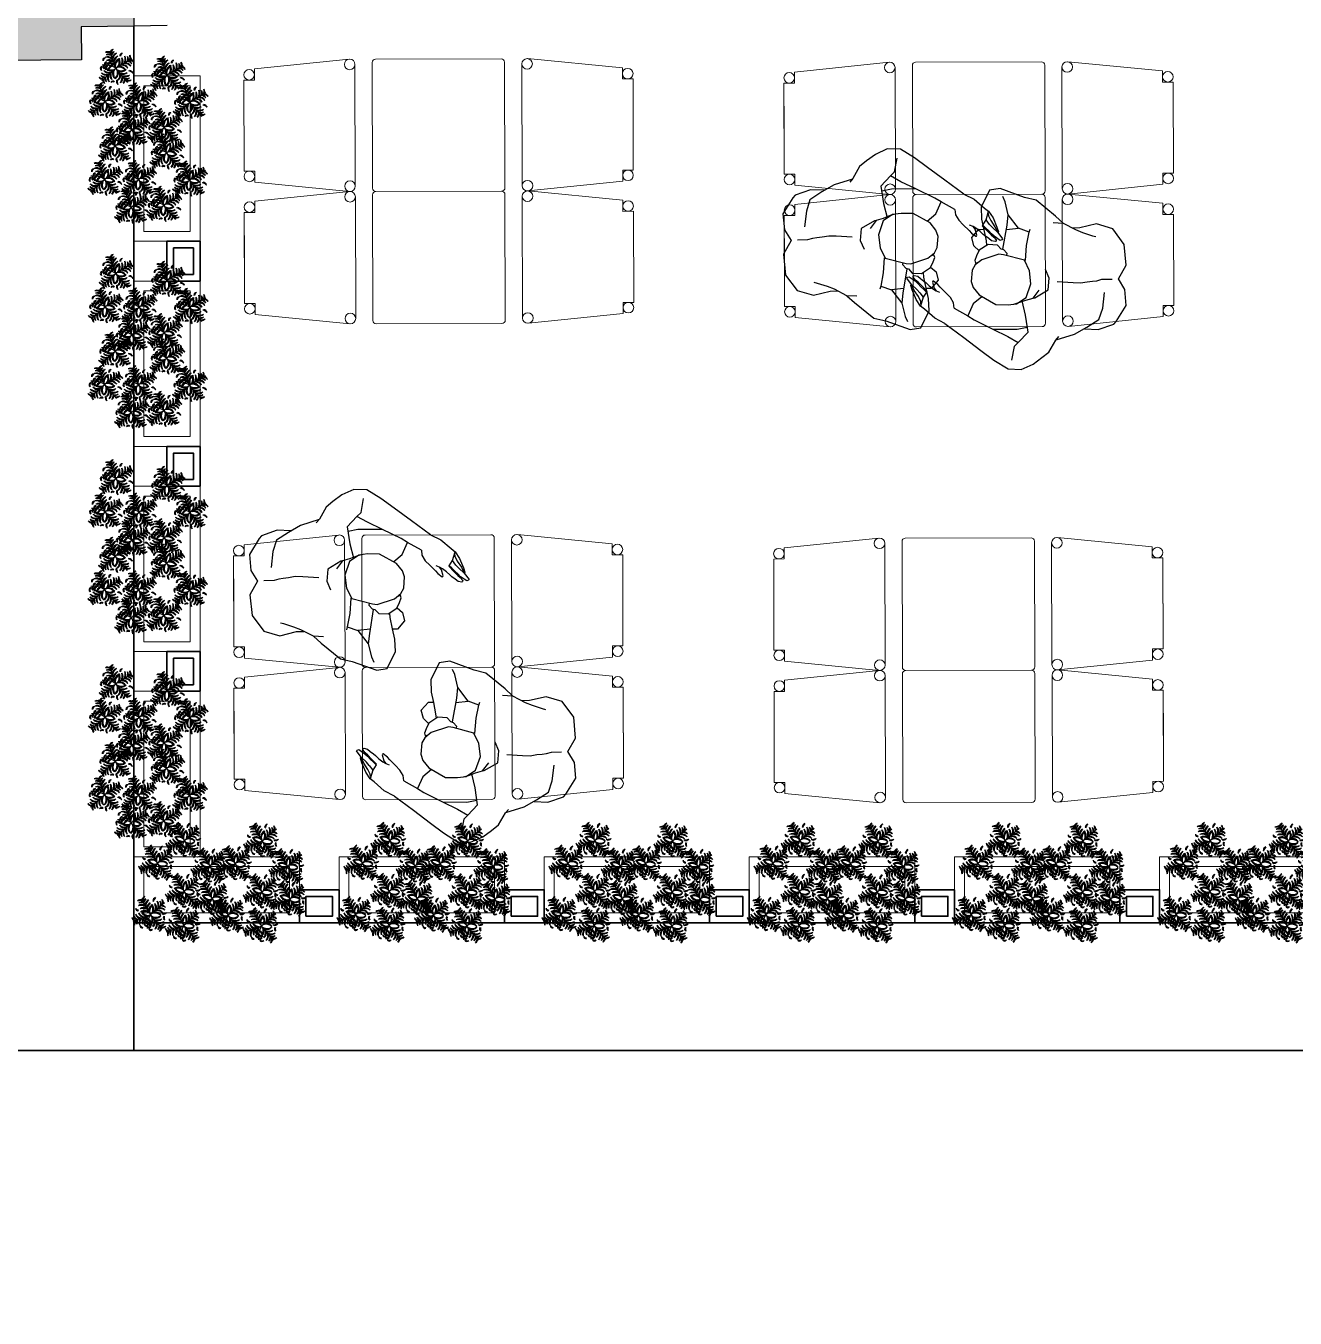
# Model space of a CAD drawing. Header units: centimetres. Extents: x -170347 to -168367, y -82915 to -78980.
# Drawn here: x -169873 to -169489.4, y -80510.4 to -80119.8 of the extents above; entities that cross this region are included whole.
import ezdxf

# ---------------------------------------------------------------- set-up
doc = ezdxf.new("R2010")
doc.units = ezdxf.units.CM
doc.header["$LTSCALE"] = 50
doc.layers.get('0').update_dxf_attribs({"color": 161, "lineweight": 35})
for name, color, linetype, lineweight in [('ARK_AHŞAP', 45, 'Continuous', 15), ('ARK_METAL', 252, 'Continuous', 15), ('gp_notlar', 6, 'Continuous', 35), ('HATCH DOSEME', 8, 'Continuous', 20)]:
    doc.layers.add(name, color=color, linetype=linetype, lineweight=lineweight)
for name, color, linetype in [('GF$0$WALL_SECTION', 1, 'Continuous'), ('tertip - peyzaj', 96, 'Continuous'), ('wall', 255, 'Continuous')]:
    doc.layers.add(name, color=color, linetype=linetype)

# ---------------------------------------------------------------- blocks, each defined once
blk = doc.blocks.new('ghg')
at = {"layer": 'HATCH DOSEME'}
h = blk.add_hatch(dxfattribs=at)
h.set_pattern_fill('ANSI33', color=252, scale=2, style=0)
h.set_pattern_definition([(45, (13808.468, 1662.455), (-8.9802561, 8.9802561), []), (45, (13817.448, 1662.455), (-8.9802561, 8.9802561), [6.35, -3.175])])
h.paths.add_polyline_path([(-173688.59, -79435.97), (-173703.41, -79435.97), (-173703.41, -79450.97), (-173688.59, -79450.97)], flags=17)
edge = h.paths.add_edge_path()
edge.add_line((-173598.21, -79363), (-173447.7, -79362.76))
edge.add_line((-173447.7, -79362.76), (-173447.59, -79429.17))
edge.add_line((-173447.59, -79429.17), (-173608.59, -79429.17))
edge.add_line((-173608.59, -79429.17), (-173608.59, -79654.17))
edge.add_line((-173608.59, -79654.17), (-173688.59, -79654.17))
edge.add_line((-173688.59, -79654.17), (-173688.59, -79435.97))
edge.add_line((-173688.59, -79435.97), (-174228.41, -79435.97))
edge.add_line((-174228.41, -79435.97), (-174228.41, -80119.95))
edge.add_line((-174228.41, -80119.95), (-174244.35, -80120.13))
edge.add_line((-174244.35, -80120.13), (-174244.27, -80130.1))
edge.add_line((-174244.27, -80130.1), (-174281.27, -80130.39))
edge.add_line((-174281.27, -80130.39), (-174281.35, -80120.4))
edge.add_line((-174281.35, -80120.4), (-174299.85, -80120.53))
edge.add_line((-174299.85, -80120.53), (-174299.81, -80125.05))
edge.add_line((-174299.81, -80125.05), (-174302.84, -80125.07))
edge.add_line((-174302.84, -80125.07), (-174302.85, -80123.91))
edge.add_arc((-174302.98, -80123.88), 0.137, 346.9212, 501.7139)
edge.add_arc((-174305.75, -80121.69), 3.4, 204.2671, 321.7139, ccw=False)
edge.add_line((-174308.85, -80123.08), (-174310.35, -80123.09))
edge.add_arc((-174311.83, -80124.15), 1.83, 35.6871, 123.1606)
edge.add_line((-174312.83, -80122.62), (-174312.85, -80120.62))
edge.add_line((-174312.85, -80120.62), (-174317.85, -80120.49))
edge.add_line((-174317.85, -80120.49), (-174317.51, -80107.5))
edge.add_line((-174317.51, -80107.5), (-174312.51, -80107.63))
edge.add_line((-174312.51, -80107.63), (-174312.52, -80101.69))
edge.add_line((-174312.52, -80101.69), (-174304.4, -80101.67))
edge.add_line((-174304.4, -80101.67), (-174304.54, -80046.58))
edge.add_line((-174304.54, -80046.58), (-174295.54, -80046.56))
edge.add_line((-174295.54, -80046.56), (-174295.82, -79934.45))
edge.add_line((-174295.82, -79934.45), (-174270.82, -79934.39))
edge.add_line((-174270.82, -79934.39), (-174271.18, -79789.79))
edge.add_line((-174271.18, -79789.79), (-174296.18, -79789.85))
edge.add_line((-174296.18, -79789.85), (-174297.33, -79362.97))
edge.add_line((-174297.33, -79362.97), (-174003.49, -79361.79))
edge.add_line((-174003.49, -79361.79), (-173902.25, -79361.98))
edge.add_line((-173902.25, -79361.98), (-173598.21, -79363))
at = {"layer": 'GF$0$WALL_SECTION'}
for points in [[(-174228.41, -79435.97), (-174228.41, -80119.95), (-174244.35, -80120.13), (-174244.27, -80130.1), (-174281.27, -80130.39)], [(-174218.34, -80119.74), (-174228.41, -80119.95)]]:
    blk.add_lwpolyline(points, dxfattribs=at)
blk = doc.blocks.new('P_SHRUB_PLAN1')
at = {"color": 0}
for p in [(-0.001113, 0.449977), (-0.451367, 0.072169), (0.449141, 0.072169), (0.078279, -0.457477)]:
    blk.add_line(p, (-0.001113, -0.007223), dxfattribs=at)
for centre, radius, start, end in [((-0.133306, 0.189628), 0.146156, 25.248907, 95.393712), ((-0.210307, 0.098434), 0.245011, 31.371195, 75.036567), ((-0.08617, 0.345449), 0.105526, 36.289967, 99.624326), ((-0.171752, 0.221892), 0.237522, 44.076284, 73.379359), ((-0.08617, 0.283075), 0.105526, 36.289967, 99.624326), ((-0.171752, 0.159517), 0.237522, 44.076282, 73.379358), ((0.083944, 0.345449), 0.105526, 80.375674, 143.710034), ((0.169526, 0.221892), 0.237522, 106.620646, 135.923715), ((0.083944, 0.283075), 0.105526, 80.375674, 143.710034), ((0.169526, 0.159517), 0.237522, 106.620647, 135.923717), ((0.13108, 0.189628), 0.146156, 84.606282, 154.751105), ((0.208081, 0.098434), 0.245011, 104.963429, 148.628796), ((-0.363197, -0.029747), 0.105526, 116.289965, 179.624331), ((-0.256378, -0.135484), 0.237522, 124.076277, 153.379343), ((-0.333657, 0.137783), 0.105526, 160.375671, 223.710032), ((-0.197115, 0.20061), 0.237522, 186.620658, 215.923727), ((-0.30177, -0.040578), 0.105526, 116.289965, 179.624331), ((-0.194951, -0.146315), 0.237522, 124.076277, 153.379343), ((-0.27223, 0.126952), 0.105526, 160.375671, 223.710032), ((-0.135689, 0.189778), 0.237522, 186.620658, 215.923727), ((-0.217928, -0.103224), 0.146156, 105.248915, 175.393726), ((-0.141491, -0.194891), 0.245011, 111.371192, 155.03658), ((-0.172018, 0.157145), 0.146156, 164.606273, 234.751089), ((-0.068838, 0.21714), 0.245011, 184.963421, 228.628794), ((-0.136026, -0.117666), 0.146156, 105.248914, 175.393726), ((-0.059588, -0.209333), 0.245011, 111.371193, 155.036578), ((-0.193084, 0.281484), 0.052596, 139.742007, 258.747542), ((-0.090116, 0.142703), 0.146156, 164.606273, 234.751089), ((-0.121859, 0.323097), 0.11437, 184.618037, 228.21065), ((0.013064, 0.202698), 0.245011, 184.963421, 228.628793), ((-0.067742, -0.138818), 0.142476, 83.425939, 183.634578), ((-0.003596, -0.210194), 0.215548, 101.666457, 163.187794), ((-0.142279, 0.035543), 0.142476, 3.425938, 103.634574), ((-0.201432, -0.040023), 0.215548, 21.666462, 83.187793), ((-0.018716, 0.139225), 0.142476, 156.365422, 256.574061), ((0.065974, 0.184358), 0.215548, 176.812207, 238.33355), ((-0.133306, 0.106463), 0.146156, 25.248907, 95.393712), ((-0.210307, 0.015268), 0.245011, 31.371196, 75.036566), ((-0.089129, -0.024361), 0.051462, 114.225754, 255.127894), ((-0.048205, -0.012618), 0.071323, 150.439781, 228.669432), ((0.140053, 0.035543), 0.142476, 76.36542, 176.574065), ((0.13108, 0.106463), 0.146156, 84.606282, 154.751105), ((0.199206, -0.040023), 0.215548, 96.812207, 158.333538), ((0.208081, 0.015268), 0.245011, 104.96343, 148.628796), ((-0.0682, 0.184358), 0.215548, 301.666479, 3.187789), ((0.00137, -0.210194), 0.215548, 16.81221, 78.33354), ((0.065516, -0.138818), 0.142476, 356.365422, 96.57406), ((0.016489, 0.139225), 0.142476, 283.42594, 23.634579), ((-0.01529, 0.202698), 0.245011, 311.371195, 355.036565), ((0.057362, -0.209333), 0.245011, 24.963434, 68.628805), ((0.08789, 0.142703), 0.146156, 305.248914, 15.393715), ((0.1338, -0.117666), 0.146156, 4.606286, 74.751092), ((0.301709, 0.190722), 0.105526, 80.375678, 143.710037), ((0.387291, 0.067164), 0.237522, 106.620647, 135.923716), ((0.066612, 0.21714), 0.245011, 311.371194, 355.036565), ((0.139264, -0.194891), 0.245011, 24.963435, 68.628805), ((0.169792, 0.157145), 0.146156, 305.248912, 15.393715), ((0.215702, -0.103224), 0.146156, 4.606286, 74.751091), ((0.133462, 0.189778), 0.237522, 324.076301, 353.379371), ((0.192725, -0.146315), 0.237522, 26.620644, 55.923717), ((0.270004, 0.126952), 0.105526, 316.289968, 19.624329), ((0.299544, -0.040578), 0.105526, 0.375673, 63.710035), ((0.194889, 0.20061), 0.237522, 324.076301, 353.379371), ((0.331431, 0.137783), 0.105526, 316.289968, 19.624329), ((-0.313427, -0.136853), 0.052596, 139.742002, 258.747542), ((-0.242203, -0.09524), 0.11437, 184.618034, 228.210652), ((-0.204545, -0.154045), 0.052596, 139.742013, 258.747542), ((-0.13332, -0.112432), 0.11437, 184.618034, 228.210652), ((0.21135, -0.453117), 0.493926, 115.477216, 156.658502), ((-0.165763, -0.220475), 0.052127, 167.057738, 302.853249), ((-0.165763, -0.294973), 0.052127, 167.057722, 302.853249), ((-0.134783, -0.067401), 0.07947, 144.986544, 244.403375), ((-0.135765, -0.191093), 0.073192, 185.184482, 268.653962), ((-0.135765, -0.265591), 0.073192, 185.184493, 268.653962), ((0.026737, 0.008335), 0.228603, 187.575873, 215.894164), ((-0.105353, -0.171336), 0.070016, 138.874425, 278.976266), ((-0.044516, -0.137717), 0.114256, 173.753633, 244.097057), ((-0.204085, -0.009706), 0.215548, 286.81224, 348.333528), ((-0.132709, -0.073852), 0.142476, 266.36541, 6.574061), ((0.00897, -0.110067), 0.118428, 161.447682, 239.367231), ((-0.203223, -0.065698), 0.245011, 294.963439, 338.628814), ((-0.111556, -0.142136), 0.146156, 274.60628, 344.751092), ((0.289195, -0.029824), 0.386217, 185.400745, 208.139032), ((-0.188782, -0.1476), 0.245011, 294.96344, 338.628812), ((-0.097115, -0.224038), 0.146156, 274.60628, 344.751097), ((0.145335, -0.024825), 0.142476, 193.42593, 293.634586), ((0.190467, 0.059864), 0.215548, 211.666456, 273.187785), ((0.208808, 0.006954), 0.245011, 221.371199, 265.036558), ((0.148813, -0.096226), 0.146156, 215.248903, 285.393714), ((0.22325, -0.074948), 0.245011, 221.371198, 265.036558), ((0.163254, -0.178128), 0.146156, 215.248903, 285.393714), ((0.27683, -0.255539), 0.052596, 101.252458, 220.258004), ((0.348054, -0.297152), 0.11437, 131.789348, 175.381978), ((0.395831, 0.071846), 0.237522, 234.076263, 263.37936), ((0.333004, -0.064695), 0.105526, 226.28996, 289.624336), ((-0.140206, -0.20106), 0.237522, 296.620636, 325.923704), ((-0.034469, -0.30788), 0.105526, 270.375661, 333.710016), ((-0.129375, -0.262487), 0.237522, 296.620637, 325.923705), ((-0.023637, -0.369306), 0.105526, 270.375661, 333.710016), ((0.195888, -0.141798), 0.237522, 234.076264, 263.37936), ((0.133062, -0.27834), 0.105526, 226.289964, 289.624336), ((0.206719, -0.203225), 0.237522, 234.076265, 263.37936), ((0.143893, -0.339766), 0.105526, 226.289963, 289.624336)]:
    blk.add_arc(centre, radius, start, end, dxfattribs=at)
blk = doc.blocks.new('BİTKİ2')
at = {"xscale": 24.57000000000016, "yscale": 24.57000000000016, "zscale": 24.57000000000016}
for p in [(12.22, 22), (-8.9, 18.49), (17.49, 0.91), (-28.25, -6.13), (-3.62, -4.37), (8.7, -16.68), (-14.17, -21.95)]:
    blk.add_blockref('P_SHRUB_PLAN1', p, dxfattribs=at)
blk = doc.blocks.new('dada')
for p, q in [((219967.82, -31810.1), (219965.63, -31815.29)), ((219973.43, -31806.86), (219967.82, -31810.1)), ((219980.49, -31806.97), (219973.43, -31806.86)), ((219984.71, -31810.01), (219980.49, -31806.97)), ((219988.56, -31808.22), (219984.71, -31810.01)), ((219993.91, -31808.37), (219988.56, -31808.22)), ((219998.88, -31812.26), (219993.91, -31808.37)), ((219984.28, -31815.56), (219984.55, -31812.14)), ((219999.67, -31813.16), (219998.88, -31812.26)), ((220000.91, -31818.54), (219999.67, -31813.16)), ((219965.63, -31815.29), (219966.32, -31821.02)), ((219967.93, -31820.3), (219969.4, -31817.13)), ((219969.4, -31817.13), (219969.8, -31816.05)), ((219984.57, -31817.26), (219984.28, -31815.56)), ((219984.6, -31818.7), (219984.57, -31817.26)), ((219984.6, -31820.52), (219984.6, -31818.7)), ((219993.96, -31816.3), (219988.77, -31815.1)), ((219997.59, -31817.95), (219993.96, -31816.3)), ((219999.73, -31822.23), (219997.59, -31817.95)), ((220000.18, -31823.15), (220000.91, -31818.54)), ((219964.1, -31826.49), (219966.74, -31822.57)), ((219966.32, -31821.02), (219966.1, -31823.52)), ((219966.74, -31822.57), (219967.93, -31820.3)), ((219984.36, -31825.28), (219984.72, -31822.78)), ((219984.72, -31822.78), (219984.6, -31820.52)), ((220001.59, -31826.62), (219999.73, -31822.23)), ((219964.1, -31826.49), (219961.55, -31828.75)), ((219963.56, -31829.8), (219964.1, -31826.49)), ((219983.43, -31830.57), (219984.36, -31825.28)), ((220002.81, -31832.98), (220001.59, -31826.62)), ((219961.55, -31828.75), (219955.53, -31834.58)), ((220002.93, -31833.11), (220001.86, -31831.93)), ((219955.53, -31834.58), (219954.16, -31838.39)), ((219981.99, -31833.12), (219978.94, -31834.02)), ((219985.92, -31833.89), (219981.99, -31833.12)), ((219988.02, -31838.63), (219985.92, -31833.89)), ((220006.66, -31835.82), (220002.93, -31833.11)), ((220008.27, -31838.35), (220006.66, -31835.82)), ((219954.16, -31838.39), (219950.29, -31846.24)), ((219965.95, -31838.14), (219964.26, -31841.56)), ((219965.95, -31838.14), (219964.98, -31837.71)), ((219970.28, -31839.47), (219965.95, -31838.14)), ((219975.28, -31840.42), (219970.28, -31839.47)), ((219978.82, -31839.44), (219975.15, -31840.74)), ((219983.21, -31839.4), (219978.82, -31839.44)), ((219987.64, -31841.51), (219983.21, -31839.4)), ((219988.07, -31839.19), (219985.66, -31836.85)), ((219988.07, -31839.19), (219988.02, -31838.63)), ((219988.47, -31841.63), (219988.07, -31839.19)), ((220010.11, -31841.56), (220008.27, -31838.35)), ((219959.4, -31844.48), (219954.91, -31845.07)), ((219964.26, -31841.56), (219959.4, -31844.48)), ((219962.84, -31845.25), (219959.4, -31844.48)), ((219964.25, -31845.64), (219964.26, -31841.56)), ((219975.15, -31840.74), (219972.56, -31847.46)), ((219989.39, -31844.89), (219987.64, -31841.51)), ((219989.1, -31844.08), (219988.47, -31841.63)), ((219993.46, -31842.32), (219988.64, -31842.96)), ((219989.4, -31845.86), (219989.1, -31844.08)), ((219989.4, -31847.79), (219989.39, -31844.89)), ((219999.27, -31842.1), (219993.46, -31842.32)), ((219997.93, -31845.57), (219997.61, -31842.23)), ((219999.27, -31842.1), (220002.34, -31845.71)), ((220011.49, -31845.77), (220010.11, -31841.56)), ((219950.29, -31846.24), (219950.45, -31849.81)), ((219954.91, -31845.07), (219953.11, -31845.59)), ((219970.62, -31847.5), (219962.84, -31845.25)), ((219969.08, -31849.16), (219968.58, -31852.23)), ((219970.59, -31848.03), (219969.08, -31849.16)), ((219970.97, -31847.21), (219970.59, -31848.03)), ((219972.17, -31846.32), (219970.97, -31847.21)), ((219972.17, -31846.32), (219972.92, -31846.53)), ((219972.56, -31847.46), (219972.17, -31849.01)), ((219972.17, -31849.01), (219973.41, -31854.95)), ((219988.91, -31851.81), (219989.4, -31847.79)), ((219997.01, -31853.72), (219997.93, -31845.57)), ((219997.01, -31853.72), (219999.97, -31848.98)), ((219999.97, -31848.98), (220002.34, -31845.71)), ((220002.34, -31845.71), (220003.54, -31847.27)), ((220003.54, -31847.27), (220008.04, -31848.65)), ((220010.84, -31850.1), (220011.49, -31845.77)), ((219950.45, -31849.81), (219955.8, -31853.26)), ((219955.8, -31853.26), (219959.9, -31853.53)), ((219959.9, -31853.53), (219963.48, -31853.17)), ((219963.15, -31854.85), (219963.36, -31853.18)), ((219963.48, -31853.17), (219967.29, -31852.84)), ((219967.29, -31852.84), (219968.82, -31852.87)), ((219968.58, -31852.23), (219970.19, -31855.43)), ((219968.58, -31852.23), (219968.58, -31852.23)), ((219985.09, -31857.09), (219988.91, -31851.81)), ((219993.17, -31859.66), (219997.01, -31853.72)), ((220007.38, -31854.47), (220010.84, -31850.1)), ((220010.84, -31850.1), (220010.84, -31850.1)), ((219965.64, -31857.49), (219963.15, -31854.85)), ((219968.51, -31857.12), (219965.64, -31857.49)), ((219970.32, -31855.52), (219968.51, -31857.12)), ((219970.19, -31855.43), (219971.96, -31856.56)), ((219971.96, -31856.56), (219973.39, -31857.25)), ((219973.39, -31857.25), (219974.3, -31857.1)), ((219973.41, -31854.95), (219974.93, -31857.36)), ((219974.3, -31857.1), (219974, -31855.88)), ((219974.93, -31857.36), (219976.56, -31858.48)), ((219982.44, -31858.76), (219985.09, -31857.09)), ((219985.8, -31856.21), (219987.9, -31859.37)), ((220003.67, -31858.47), (220007.38, -31854.47)), ((219976.56, -31858.48), (219980.28, -31859.2)), ((219980.28, -31859.2), (219982.44, -31858.76)), ((219987.9, -31859.37), (219991.64, -31861.58)), ((219988.57, -31865.91), (219991.64, -31861.58)), ((219991.64, -31861.58), (219993.17, -31859.66)), ((219998.72, -31863.72), (220003.67, -31858.47)), ((219986.8, -31865.87), (219984.86, -31866.77)), ((219988.57, -31865.91), (219986.8, -31865.87)), ((219993.34, -31869.51), (219998.72, -31863.72)), ((219980.08, -31870.45), (219978.82, -31871.79)), ((219981.05, -31869.82), (219980.08, -31870.45)), ((219983.16, -31868.07), (219981.05, -31869.82)), ((219982.18, -31871.28), (219982.73, -31870.18)), ((219984.86, -31866.77), (219983.16, -31868.07)), ((219993.34, -31869.51), (219991.22, -31872.75)), ((219977.52, -31876.06), (219978.45, -31875.03)), ((219978.45, -31875.03), (219979.15, -31874.38)), ((219978.82, -31871.79), (219978.86, -31872.05)), ((219978.86, -31872.05), (219979.15, -31872.17)), ((219979.15, -31872.17), (219981.22, -31871.84)), ((219979.15, -31874.38), (219980.27, -31873.42)), ((219982.07, -31874.36), (219980.13, -31875.83)), ((219980.26, -31876.22), (219981.28, -31875.32)), ((219980.27, -31873.42), (219981.5, -31872.16)), ((219981.22, -31871.84), (219982.18, -31871.28)), ((219981.28, -31875.32), (219982.23, -31874.56)), ((219981.5, -31872.16), (219982.18, -31871.28)), ((219982.23, -31874.56), (219982.07, -31874.36)), ((219982.23, -31874.56), (219983.86, -31875.88)), ((219991.22, -31872.75), (219987.88, -31875.86)), ((219976.27, -31878.1), (219976.66, -31876.87)), ((219976.41, -31878.38), (219976.27, -31878.1)), ((219976.79, -31878.46), (219976.41, -31878.38)), ((219976.48, -31879.78), (219978.12, -31877.92)), ((219976.66, -31876.87), (219977.52, -31876.06)), ((219977.86, -31877.77), (219976.79, -31878.46)), ((219979.16, -31879.29), (219976.88, -31880.62)), ((219978.67, -31877.01), (219977.86, -31877.77)), ((219978.12, -31877.92), (219979.05, -31877.16)), ((219980.13, -31875.83), (219978.67, -31877.01)), ((219979.05, -31877.16), (219980.26, -31876.22)), ((219981.04, -31877.69), (219979.16, -31879.29)), ((219981.25, -31878.56), (219979.16, -31879.29)), ((219979.44, -31879.52), (219979.16, -31879.29)), ((219981.03, -31879.23), (219979.44, -31879.52)), ((219984.29, -31878.28), (219981.03, -31879.23)), ((219982.21, -31876.84), (219981.04, -31877.69)), ((219983.47, -31877.43), (219981.25, -31878.56)), ((219982.21, -31876.84), (219983.86, -31875.88)), ((219985.17, -31876.82), (219983.47, -31877.43)), ((219983.86, -31875.88), (219986.68, -31877.05)), ((219986.68, -31877.05), (219984.29, -31878.28)), ((219985.98, -31876.82), (219985.17, -31876.82)), ((219987.88, -31875.86), (219986.68, -31877.05)), ((219976.62, -31880.37), (219976.48, -31879.78)), ((219976.88, -31880.62), (219976.62, -31880.37))]:
    blk.add_line(p, q)

msp = doc.modelspace()

# ---------------------------------------------------------------- linework, layer by layer
for points in [[(-170347.3, -78979.59), (-168367.42, -78979.59), (-168367.42, -80429.5), (-170347.3, -80429.5)], [(-170347.3, -80429.5), (-168367.42, -80429.5), (-168367.42, -81603.19), (-170347.3, -81603.19)]]:
    msp.add_lwpolyline(points, close=True)
at = {"layer": 'ARK_AHŞAP'}
for centre in [(-169775.12, -80131.5), (-169721.49, -80131.35), (-169558.25, -80132.28), (-169805.51, -80134.63), (-169691.08, -80134.3), (-169642.27, -80135.56), (-169611.88, -80132.43), (-169527.84, -80135.24), (-169805.42, -80165.35), (-169690.99, -80165.02), (-169642.18, -80166.28), (-169527.75, -80165.95), (-169775.01, -80168.3), (-169721.38, -80168.15), (-169721.37, -80171.35), (-169611.77, -80169.23), (-169558.14, -80169.08), (-169805.39, -80174.63), (-169775, -80171.5), (-169690.96, -80174.3), (-169611.76, -80172.43), (-169558.13, -80172.28), (-169527.72, -80175.24), (-169642.15, -80175.56), (-169805.3, -80205.35), (-169690.88, -80205.02), (-169642.06, -80206.28), (-169527.64, -80205.95), (-169774.9, -80208.3), (-169721.27, -80208.15), (-169611.66, -80209.23), (-169558.03, -80209.08), (-169778.23, -80275.32), (-169724.6, -80275.17), (-169614.99, -80276.25), (-169561.36, -80276.1), (-169808.62, -80278.45), (-169694.19, -80278.12), (-169645.38, -80279.38), (-169530.95, -80279.05), (-169808.53, -80309.17), (-169724.49, -80311.97), (-169694.1, -80308.84), (-169645.29, -80310.1), (-169530.86, -80309.77), (-169778.12, -80312.12), (-169778.11, -80315.32), (-169724.48, -80315.17), (-169614.88, -80313.05), (-169561.25, -80312.9), (-169808.5, -80318.45), (-169694.08, -80318.12), (-169645.26, -80319.38), (-169614.87, -80316.25), (-169561.24, -80316.1), (-169530.84, -80319.05), (-169808.42, -80349.17), (-169693.99, -80348.84), (-169645.18, -80350.1), (-169530.75, -80349.77), (-169778.01, -80352.12), (-169724.38, -80351.97), (-169614.77, -80353.05), (-169561.14, -80352.9)]:
    msp.add_circle(centre, 1.6, dxfattribs=at)
at = {"layer": 'ARK_METAL'}
for p, q in [((-169803.91, -80132.86), (-169775.28, -80129.91)), ((-169692.68, -80132.55), (-169721.33, -80129.76)), ((-169529.44, -80133.48), (-169558.09, -80130.69)), ((-169803.9, -80136.23), (-169803.91, -80132.86)), ((-169773.52, -80131.5), (-169773.41, -80168.3)), ((-169723.09, -80131.35), (-169722.98, -80168.15)), ((-169692.67, -80135.91), (-169692.68, -80132.55)), ((-169640.67, -80133.8), (-169612.04, -80130.84)), ((-169640.66, -80137.16), (-169640.67, -80133.8)), ((-169610.28, -80132.43), (-169610.17, -80169.23)), ((-169559.85, -80132.29), (-169559.74, -80169.09)), ((-169529.43, -80136.84), (-169529.44, -80133.48)), ((-169807.1, -80136.24), (-169803.9, -80136.23)), ((-169807.06, -80149.99), (-169807.1, -80136.24)), ((-169807.02, -80163.75), (-169807.1, -80136.24)), ((-169689.47, -80135.9), (-169692.67, -80135.91)), ((-169689.44, -80149.66), (-169689.47, -80135.9)), ((-169689.4, -80163.42), (-169689.47, -80135.9)), ((-169643.86, -80137.17), (-169640.66, -80137.16)), ((-169643.82, -80150.93), (-169643.86, -80137.17)), ((-169643.78, -80164.68), (-169643.86, -80137.17)), ((-169526.23, -80136.83), (-169529.43, -80136.84)), ((-169526.2, -80150.59), (-169526.23, -80136.83)), ((-169526.16, -80164.35), (-169526.23, -80136.83)), ((-169807.02, -80163.75), (-169803.82, -80163.74)), ((-169803.82, -80163.74), (-169803.81, -80167.11)), ((-169689.4, -80163.42), (-169692.6, -80163.43)), ((-169692.6, -80163.43), (-169692.59, -80166.79)), ((-169643.78, -80164.68), (-169640.58, -80164.68)), ((-169640.58, -80164.68), (-169640.57, -80168.04)), ((-169526.16, -80164.35), (-169529.36, -80164.36)), ((-169529.36, -80164.36), (-169529.35, -80167.72)), ((-169803.81, -80167.11), (-169775.16, -80169.89)), ((-169692.59, -80166.79), (-169721.22, -80169.74)), ((-169692.57, -80172.55), (-169721.22, -80169.76)), ((-169640.57, -80168.04), (-169611.93, -80170.83)), ((-169529.35, -80167.72), (-169557.98, -80170.67)), ((-169803.8, -80172.86), (-169775.16, -80169.91)), ((-169803.79, -80176.23), (-169803.8, -80172.86)), ((-169773.4, -80171.5), (-169773.3, -80208.3)), ((-169722.97, -80171.35), (-169722.87, -80208.15)), ((-169692.56, -80175.91), (-169692.57, -80172.55)), ((-169640.56, -80173.8), (-169611.93, -80170.84)), ((-169610.16, -80172.43), (-169610.06, -80209.23)), ((-169559.73, -80172.29), (-169559.63, -80209.09)), ((-169529.33, -80173.48), (-169557.98, -80170.69)), ((-169529.32, -80176.84), (-169529.33, -80173.48)), ((-169806.99, -80176.24), (-169803.79, -80176.23)), ((-169806.95, -80189.99), (-169806.99, -80176.24)), ((-169806.91, -80203.75), (-169806.99, -80176.24)), ((-169689.36, -80175.9), (-169692.56, -80175.91)), ((-169689.32, -80189.66), (-169689.36, -80175.9)), ((-169689.28, -80203.42), (-169689.36, -80175.9)), ((-169643.75, -80177.17), (-169640.55, -80177.16)), ((-169643.71, -80190.93), (-169643.75, -80177.17)), ((-169643.67, -80204.68), (-169643.75, -80177.17)), ((-169640.55, -80177.16), (-169640.56, -80173.8)), ((-169526.12, -80176.83), (-169529.32, -80176.84)), ((-169526.08, -80190.59), (-169526.12, -80176.83)), ((-169526.04, -80204.35), (-169526.12, -80176.83)), ((-169806.91, -80203.75), (-169803.71, -80203.74)), ((-169803.71, -80203.74), (-169803.7, -80207.11)), ((-169689.28, -80203.42), (-169692.48, -80203.43)), ((-169692.48, -80203.43), (-169692.47, -80206.79)), ((-169643.67, -80204.68), (-169640.47, -80204.68)), ((-169640.47, -80204.68), (-169640.46, -80208.04)), ((-169526.04, -80204.35), (-169529.24, -80204.36)), ((-169529.24, -80204.36), (-169529.23, -80207.72)), ((-169803.7, -80207.11), (-169775.05, -80209.89)), ((-169692.47, -80206.79), (-169721.1, -80209.74)), ((-169640.46, -80208.04), (-169611.81, -80210.83)), ((-169529.23, -80207.72), (-169557.86, -80210.67)), ((-169807.02, -80276.68), (-169778.39, -80273.73)), ((-169726.2, -80275.17), (-169726.09, -80311.97)), ((-169695.8, -80276.36), (-169724.44, -80273.58)), ((-169643.78, -80277.62), (-169615.15, -80274.66)), ((-169532.56, -80277.3), (-169561.2, -80274.51)), ((-169807.01, -80280.05), (-169807.02, -80276.68)), ((-169776.63, -80275.32), (-169776.52, -80312.12)), ((-169695.79, -80279.73), (-169695.8, -80276.36)), ((-169643.77, -80280.98), (-169643.78, -80277.62)), ((-169613.39, -80276.25), (-169613.28, -80313.05)), ((-169562.96, -80276.1), (-169562.85, -80312.9)), ((-169532.55, -80280.66), (-169532.56, -80277.3)), ((-169810.17, -80293.81), (-169810.21, -80280.05)), ((-169810.13, -80307.57), (-169810.21, -80280.05)), ((-169810.21, -80280.05), (-169807.01, -80280.05)), ((-169692.59, -80279.72), (-169695.79, -80279.73)), ((-169692.55, -80293.48), (-169692.59, -80279.72)), ((-169692.51, -80307.24), (-169692.59, -80279.72)), ((-169646.97, -80280.99), (-169643.77, -80280.98)), ((-169646.93, -80294.74), (-169646.97, -80280.99)), ((-169646.89, -80308.5), (-169646.97, -80280.99)), ((-169529.35, -80280.65), (-169532.55, -80280.66)), ((-169529.31, -80294.41), (-169529.35, -80280.65)), ((-169529.27, -80308.17), (-169529.35, -80280.65)), ((-169810.13, -80307.57), (-169806.93, -80307.56)), ((-169806.93, -80307.56), (-169806.92, -80310.92)), ((-169695.71, -80307.24), (-169695.7, -80310.61)), ((-169692.51, -80307.24), (-169695.71, -80307.24)), ((-169646.89, -80308.5), (-169643.69, -80308.49)), ((-169643.69, -80308.49), (-169643.68, -80311.86)), ((-169529.27, -80308.17), (-169532.47, -80308.18)), ((-169532.47, -80308.18), (-169532.46, -80311.54)), ((-169806.92, -80310.92), (-169778.28, -80313.71)), ((-169806.91, -80316.68), (-169778.28, -80313.73)), ((-169695.7, -80310.61), (-169724.33, -80313.56)), ((-169695.68, -80316.36), (-169724.33, -80313.58)), ((-169643.68, -80311.86), (-169615.04, -80314.65)), ((-169532.46, -80311.54), (-169561.09, -80314.49)), ((-169806.9, -80320.04), (-169806.91, -80316.68)), ((-169776.51, -80315.32), (-169776.41, -80352.12)), ((-169726.08, -80315.17), (-169725.98, -80351.97)), ((-169695.67, -80319.73), (-169695.68, -80316.36)), ((-169643.67, -80317.61), (-169615.04, -80314.66)), ((-169643.66, -80320.98), (-169643.67, -80317.61)), ((-169613.27, -80316.25), (-169613.17, -80353.05)), ((-169562.84, -80316.1), (-169562.74, -80352.9)), ((-169532.44, -80317.3), (-169561.09, -80314.51)), ((-169532.43, -80320.66), (-169532.44, -80317.3)), ((-169810.1, -80320.05), (-169806.9, -80320.04)), ((-169810.06, -80333.81), (-169810.1, -80320.05)), ((-169810.02, -80347.57), (-169810.1, -80320.05)), ((-169692.47, -80319.72), (-169695.67, -80319.73)), ((-169692.43, -80333.48), (-169692.47, -80319.72)), ((-169692.39, -80347.23), (-169692.47, -80319.72)), ((-169646.86, -80320.99), (-169643.66, -80320.98)), ((-169646.82, -80334.74), (-169646.86, -80320.99)), ((-169646.78, -80348.5), (-169646.86, -80320.99)), ((-169529.23, -80320.65), (-169532.43, -80320.66)), ((-169529.19, -80334.41), (-169529.23, -80320.65)), ((-169529.15, -80348.17), (-169529.23, -80320.65)), ((-169810.02, -80347.57), (-169806.82, -80347.56)), ((-169806.82, -80347.56), (-169806.81, -80350.92)), ((-169692.39, -80347.23), (-169695.59, -80347.24)), ((-169695.59, -80347.24), (-169695.58, -80350.61)), ((-169646.78, -80348.5), (-169643.58, -80348.49)), ((-169643.58, -80348.49), (-169643.57, -80351.86)), ((-169529.15, -80348.17), (-169532.35, -80348.18)), ((-169532.35, -80348.18), (-169532.34, -80351.54)), ((-169806.81, -80350.92), (-169778.16, -80353.71)), ((-169695.58, -80350.61), (-169724.22, -80353.56)), ((-169643.57, -80351.86), (-169614.92, -80354.65)), ((-169532.34, -80351.54), (-169560.98, -80354.49))]:
    msp.add_line(p, q, dxfattribs=at)
for points in [[(-169729.31, -80129.82), (-169767.31, -80129.93, 0.414214), (-169768.3, -80130.93), (-169768.19, -80168.93, 0.414214), (-169767.19, -80169.93), (-169729.19, -80169.82, 0.414214), (-169728.19, -80168.82), (-169728.3, -80130.82, 0.414214)], [(-169566.07, -80130.75), (-169604.07, -80130.86, 0.414214), (-169605.06, -80131.86), (-169604.95, -80169.86, 0.414214), (-169603.95, -80170.86), (-169565.95, -80170.75, 0.414214), (-169564.95, -80169.75), (-169565.06, -80131.75, 0.414214)], [(-169729.19, -80169.82), (-169767.19, -80169.93, 0.414214), (-169768.19, -80170.93), (-169768.08, -80208.93, 0.414214), (-169767.08, -80209.93), (-169729.08, -80209.82, 0.414214), (-169728.08, -80208.82), (-169728.19, -80170.82, 0.414214)], [(-169565.95, -80170.75), (-169603.95, -80170.86, 0.414214), (-169604.95, -80171.86), (-169604.84, -80209.86, 0.414214), (-169603.84, -80210.86), (-169565.84, -80210.75, 0.414214), (-169564.84, -80209.75), (-169564.95, -80171.75, 0.414214)], [(-169732.42, -80273.64), (-169770.42, -80273.75, 0.414214), (-169771.41, -80274.75), (-169771.31, -80312.75, 0.414214), (-169770.3, -80313.75), (-169732.3, -80313.64, 0.414214), (-169731.31, -80312.64), (-169731.41, -80274.64, 0.414214)], [(-169569.18, -80274.57), (-169607.18, -80274.68, 0.414214), (-169608.17, -80275.68), (-169608.07, -80313.68, 0.414214), (-169607.06, -80314.68), (-169569.06, -80314.57, 0.414214), (-169568.07, -80313.57), (-169568.17, -80275.57, 0.414214)], [(-169732.3, -80313.64), (-169770.3, -80313.75, 0.414214), (-169771.3, -80314.75), (-169771.19, -80352.75, 0.414214), (-169770.19, -80353.75), (-169732.19, -80353.64, 0.414214), (-169731.19, -80352.64), (-169731.3, -80314.64, 0.414214)], [(-169569.06, -80314.57), (-169607.06, -80314.68, 0.414214), (-169608.06, -80315.68), (-169607.95, -80353.68, 0.414214), (-169606.95, -80354.68), (-169568.95, -80354.57, 0.414214), (-169567.95, -80353.57), (-169568.06, -80315.57, 0.414214)]]:
    msp.add_lwpolyline(points, format="xyb", close=True, dxfattribs=at)
for points in [[(-169820.33, -80184.97), (-169840.33, -80184.97), (-169840.33, -80134.97), (-169820.33, -80134.97)], [(-169823.33, -80181.97), (-169837.33, -80181.97), (-169837.33, -80137.97), (-169823.33, -80137.97)], [(-169820.33, -80246.97), (-169840.33, -80246.97), (-169840.33, -80196.97), (-169820.33, -80196.97)], [(-169823.33, -80243.97), (-169837.33, -80243.97), (-169837.33, -80199.97), (-169823.33, -80199.97)], [(-169820.33, -80308.97), (-169840.33, -80308.97), (-169840.33, -80258.97), (-169820.33, -80258.97)], [(-169823.33, -80305.97), (-169837.33, -80305.97), (-169837.33, -80261.97), (-169823.33, -80261.97)], [(-169820.33, -80370.97), (-169840.33, -80370.97), (-169840.33, -80320.97), (-169820.33, -80320.97)], [(-169823.33, -80367.97), (-169837.33, -80367.97), (-169837.33, -80323.97), (-169823.33, -80323.97)], [(-169840.33, -80390.97), (-169840.33, -80370.97), (-169790.33, -80370.97), (-169790.33, -80390.97)], [(-169778.33, -80390.97), (-169778.33, -80370.97), (-169728.33, -80370.97), (-169728.33, -80390.97)], [(-169716.33, -80390.97), (-169716.33, -80370.97), (-169666.33, -80370.97), (-169666.33, -80390.97)], [(-169654.33, -80390.97), (-169654.33, -80370.97), (-169604.33, -80370.97), (-169604.33, -80390.97)], [(-169592.33, -80390.97), (-169592.33, -80370.97), (-169542.33, -80370.97), (-169542.33, -80390.97)], [(-169530.33, -80390.97), (-169530.33, -80370.97), (-169480.33, -80370.97), (-169480.33, -80390.97)], [(-169837.33, -80387.97), (-169837.33, -80373.97), (-169793.33, -80373.97), (-169793.33, -80387.97)], [(-169775.33, -80387.97), (-169775.33, -80373.97), (-169731.33, -80373.97), (-169731.33, -80387.97)], [(-169713.33, -80387.97), (-169713.33, -80373.97), (-169669.33, -80373.97), (-169669.33, -80387.97)], [(-169651.33, -80387.97), (-169651.33, -80373.97), (-169607.33, -80373.97), (-169607.33, -80387.97)], [(-169589.33, -80387.97), (-169589.33, -80373.97), (-169545.33, -80373.97), (-169545.33, -80387.97)], [(-169527.33, -80387.97), (-169527.33, -80373.97), (-169483.33, -80373.97), (-169483.33, -80387.97)]]:
    msp.add_lwpolyline(points, close=True, dxfattribs=at)
at = {"layer": 'gp_notlar', "color": 1, "ltscale": 100}
for p, q in [((-169840.33, -80119.95), (-169840.33, -80429.5)), ((-169840.33, -80119.95), (-169840.33, -80390.97)), ((-169830.33, -80196.97), (-169830.33, -80184.97)), ((-169830.33, -80258.97), (-169830.33, -80246.97)), ((-169830.33, -80320.97), (-169830.33, -80308.97)), ((-169790.33, -80380.97), (-169778.33, -80380.97)), ((-169728.33, -80380.97), (-169716.33, -80380.97)), ((-169666.33, -80380.97), (-169654.33, -80380.97)), ((-169604.33, -80380.97), (-169592.33, -80380.97)), ((-169542.33, -80380.97), (-169530.33, -80380.97)), ((-169840.33, -80390.97), (-169026.72, -80390.97)), ((-169790.33, -80390.97), (-169778.33, -80390.97)), ((-169728.33, -80390.97), (-169716.33, -80390.97)), ((-169666.33, -80390.97), (-169654.33, -80390.97)), ((-169604.33, -80390.97), (-169592.33, -80390.97)), ((-169542.33, -80390.97), (-169530.33, -80390.97))]:
    msp.add_line(p, q, dxfattribs=at)
for points in [[(-169820.33, -80196.97), (-169830.33, -80196.97), (-169830.33, -80184.97), (-169820.33, -80184.97)], [(-169822.33, -80194.97), (-169828.33, -80194.97), (-169828.33, -80186.97), (-169822.33, -80186.97)], [(-169820.33, -80258.97), (-169830.33, -80258.97), (-169830.33, -80246.97), (-169820.33, -80246.97)], [(-169822.33, -80256.97), (-169828.33, -80256.97), (-169828.33, -80248.97), (-169822.33, -80248.97)], [(-169820.33, -80320.97), (-169830.33, -80320.97), (-169830.33, -80308.97), (-169820.33, -80308.97)], [(-169822.33, -80318.97), (-169828.33, -80318.97), (-169828.33, -80310.97), (-169822.33, -80310.97)], [(-169790.33, -80390.97), (-169790.33, -80380.97), (-169778.33, -80380.97), (-169778.33, -80390.97)], [(-169788.33, -80388.97), (-169788.33, -80382.97), (-169780.33, -80382.97), (-169780.33, -80388.97)], [(-169728.33, -80390.97), (-169728.33, -80380.97), (-169716.33, -80380.97), (-169716.33, -80390.97)], [(-169726.33, -80388.97), (-169726.33, -80382.97), (-169718.33, -80382.97), (-169718.33, -80388.97)], [(-169666.33, -80390.97), (-169666.33, -80380.97), (-169654.33, -80380.97), (-169654.33, -80390.97)], [(-169664.33, -80388.97), (-169664.33, -80382.97), (-169656.33, -80382.97), (-169656.33, -80388.97)], [(-169604.33, -80390.97), (-169604.33, -80380.97), (-169592.33, -80380.97), (-169592.33, -80390.97)], [(-169602.33, -80388.97), (-169602.33, -80382.97), (-169594.33, -80382.97), (-169594.33, -80388.97)], [(-169542.33, -80390.97), (-169542.33, -80380.97), (-169530.33, -80380.97), (-169530.33, -80390.97)], [(-169540.33, -80388.97), (-169540.33, -80382.97), (-169532.33, -80382.97), (-169532.33, -80388.97)]]:
    msp.add_lwpolyline(points, close=True, dxfattribs=at)

# ---------------------------------------------------------------- block references
at = {"layer": 'gp_notlar', "color": 1}
msp.add_blockref('ghg', (4388.08, 0), dxfattribs=at)
at = {"layer": 'tertip - peyzaj', "xscale": 0.5, "yscale": 0.5, "zscale": 0.5}
for p, rotation in [((-169835.89, -80143.25), 300.518085883834), ((-169836.05, -80166.74), 300.518085883834), ((-169835.89, -80205.25), 300.518085883834), ((-169836.05, -80228.74), 300.518085883834), ((-169835.89, -80267.25), 300.518085883834), ((-169836.05, -80290.74), 300.518085883834), ((-169835.89, -80329.25), 300.518085883834), ((-169836.05, -80352.74), 300.518085883834), ((-169824.73, -80378.61), 30.51808588383402), ((-169801.23, -80378.77), 30.51808588383402), ((-169762.73, -80378.61), 30.51808588383402), ((-169739.23, -80378.77), 30.51808588383402), ((-169700.73, -80378.61), 30.51808588383402), ((-169677.23, -80378.77), 30.51808588383402), ((-169638.73, -80378.61), 30.51808588383402), ((-169615.23, -80378.77), 30.51808588383402), ((-169576.73, -80378.61), 30.51808588383402), ((-169553.23, -80378.77), 30.51808588383402), ((-169514.73, -80378.61), 30.51808588383402), ((-169491.23, -80378.77), 30.51808588383402)]:
    msp.add_blockref('BİTKİ2', p, dxfattribs=dict(at, rotation=rotation))
at = {"layer": 'wall', "xscale": 0.9, "yscale": 0.9, "zscale": 0.9}
for p, rotation in [((-174679.64, -280166.73), 96.78491566647367), ((-162296.76, 119717.85), 276.1521798873096), ((-174840.89, -280269.65), 96.78491566647367), ((-162463.11, 119574.96), 276.1521798873096)]:
    msp.add_blockref('dada', p, dxfattribs=dict(at, rotation=rotation))

doc.saveas('drawing.dxf')
